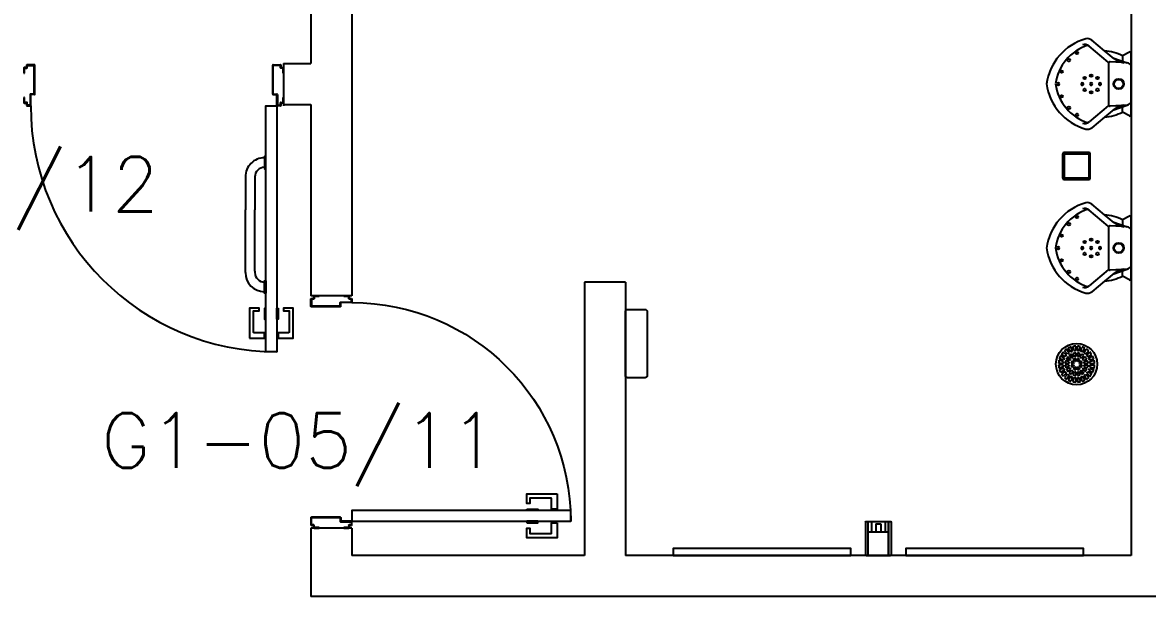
# Model space of a CAD drawing. Header units: millimetres. Extents: x 1887 to 2405, y 1100 to 1335.
# Drawn here: x 2134.855 to 2138.969, y 1239.848 to 1241.948 of the extents above; entities that cross this region are included whole.
import ezdxf

# ---------------------------------------------------------------- set-up
doc = ezdxf.new("R2010")
doc.units = ezdxf.units.MM
doc.linetypes.add('HIDDEN', pattern=[0.375, 0.25, -0.125])
for name, color, linetype in [('AR-ALV', 2, 'Continuous'), ('AR-LOUCAS', 1, 'Continuous'), ('AR-LOUÇAS', 1, 'Continuous'), ('AR-PORTA', 1, 'Continuous'), ('ENDEREÇO', 2, 'Continuous'), ('HE_TIGRECAD', 1, 'Continuous'), ('maçaneta', 1, 'Continuous'), ('mov', 1, 'Continuous'), ('PM-PERFIL U-C', 2, 'Continuous'), ('PM-PUXADOR-V', 1, 'Continuous'), ('pm1', 2, 'Continuous'), ('pm2', 2, 'Continuous'), ('WC-PROJ', 1, 'HIDDEN'), ('WC1', 1, 'Continuous'), ('WC2', 1, 'Continuous')]:
    doc.layers.add(name, color=color, linetype=linetype)
doc.styles.add('UNB1-100', font='simplex.shx', dxfattribs={"height": 0.2})

# ---------------------------------------------------------------- blocks, each defined once
blk = doc.blocks.new('MCTR-01p')
at = {"layer": 'WC1'}
for p, q in [((0.1134, 0), (-0.1134, 0)), ((-0.1169, -0.006), (-0.1028, -0.0318)), ((0.1169, -0.006), (0.1028, -0.0318)), ((-0.1209, -0.0973), (-0.16, -0.1436)), ((0.1209, -0.0973), (0.16, -0.1436))]:
    blk.add_line(p, q, dxfattribs=at)
blk.add_circle((0, -0.0459), 0.019, dxfattribs=at)
for centre, radius, start, end in [((-0.1134, -0.004), 0.00402, 90, 208.6993), ((0.1134, -0.004), 0.00402, 331.3007, 90), ((0.0514, -0.1098), 0.1728, 153.1667, 175.8553), ((-0.0514, -0.1098), 0.1728, 4.1447, 26.8333), ((-0.1408, -0.1598), 0.0251, 139.851, 195.7705), ((0.1408, -0.1598), 0.0251, 344.2295, 40.149), ((0.027, -0.1124), 0.1994, 195.7705, 262.231), ((-0.027, -0.1124), 0.1994, 277.769, 344.2295)]:
    blk.add_arc(centre, radius, start, end, dxfattribs=at)
at = {"layer": 'WC2'}
for p, q in [((-0.1028, -0.0318), (-0.083, -0.0318)), ((-0.0952, -0.0668), (-0.0769, -0.0144)), ((-0.0769, -0.0144), (-0.0814, -0.0774)), ((0.0769, -0.0144), (0.0814, -0.0774)), ((0.0952, -0.0668), (0.0769, -0.0144)), ((0.1028, -0.0318), (0.083, -0.0318)), ((-0.0929, -0.0641), (-0.1209, -0.0973)), ((0.0773, -0.0817), (-0.0773, -0.0817)), ((0.0929, -0.0641), (0.1209, -0.0973)), ((-0.0801, -0.0849), (-0.1388, -0.1544)), ((0.0801, -0.0849), (0.1388, -0.1544))]:
    blk.add_line(p, q, dxfattribs=at)
for centre, radius in [((0, -0.0459), 0.0162), ((-0.0216, -0.1233), 0.00453), ((0.0216, -0.1233), 0.00453), ((-0.0307, -0.1466), 0.00453), ((0.0307, -0.1466), 0.00453), ((-0.1131, -0.1987), 0.00453), ((-0.0216, -0.17), 0.00453), ((0.0216, -0.17), 0.00453), ((0.1131, -0.1987), 0.00453), ((-0.0873, -0.2281), 0.00453), ((0.0873, -0.2281), 0.00453), ((-0.0453, -0.2549), 0.00453), ((0.0453, -0.2549), 0.00453)]:
    blk.add_circle(centre, radius, dxfattribs=at)
for centre, radius, start, end in [((-0.0573, -0.018), 0.02, 115.5204, 169.5817), ((0.0573, -0.018), 0.02, 10.4183, 64.4796), ((-0.1424, -0.0223), 0.0647, 319.851, 355.9846), ((0.1424, -0.0223), 0.0647, 184.0154, 220.149), ((-0.0773, -0.0776), 0.00402, 175.9846, 270), ((-0.0719, -0.0937), 0.012, 89.3581, 133.3239), ((0.0719, -0.0937), 0.012, 46.6761, 90.6419), ((0.0773, -0.0776), 0.00402, 270, 4.0154), ((0, -0.1142), 0.00453, 90, 270), ((0, -0.1142), 0.00453, 270, 90), ((-0.1204, -0.1699), 0.024, 139.851, 200.6324), ((0.024, -0.1042), 0.1746, 198.2723, 262.1141), ((0, -0.1466), 0.00453, 90, 270), ((0, -0.1466), 0.00453, 270, 90), ((-0.024, -0.1042), 0.1746, 277.8859, 341.7277), ((0.1204, -0.1699), 0.024, 339.3676, 40.149), ((0, -0.1791), 0.00453, 90, 270), ((0, -0.1791), 0.00453, 270, 90), ((0.0001, -0.2664), 0.00453, 91.7832, 268.2168), ((-0.0001, -0.2664), 0.00453, 271.7832, 88.2168)]:
    blk.add_arc(centre, radius, start, end, dxfattribs=at)
blk = doc.blocks.new('PM3')
at = {"layer": 'maçaneta'}
for points in [[(0.02, 0.825), (-0.035, 0.825), (-0.035, 0.715), (0, 0.715), (0, 0.725), (-0.02, 0.725), (-0.02, 0.8035, -0.414214), (-0.0185, 0.805), (0.02, 0.805)], [(0.125, 0.825), (0.07, 0.825), (0.07, 0.805), (0.1085, 0.805, -0.414214), (0.11, 0.8035), (0.11, 0.725), (0.09, 0.725), (0.09, 0.715), (0.125, 0.715)]]:
    blk.add_lwpolyline(points, format="xyb", close=True, dxfattribs=at)
for points in [[(0.02, 0.715), (0.02, 0.755), (0.025, 0.755), (0.025, 0.715)], [(0.07, 0.715), (0.07, 0.755), (0.065, 0.755), (0.065, 0.715)]]:
    blk.add_lwpolyline(points, close=True, dxfattribs=at)
at = {"layer": 'mov'}
blk.add_arc((0.025, 0.075), 0.8, 0, 90, dxfattribs=at)
at = {"layer": 'PM-PERFIL U-C'}
for p, q in [((0, 0.045), (0, 0.0635)), ((0.002, 0.045), (0, 0.045)), ((0.0015, 0.065), (0.01, 0.065)), ((0.002, 0.063), (0.002, 0.045)), ((0.0105, 0.063), (0.002, 0.063)), ((0.01, 0.065), (0.01, 0.0735)), ((0.0115, 0.075), (0.0235, 0.075)), ((0.012, 0.073), (0.012, 0.0645)), ((0.023, 0.073), (0.012, 0.073)), ((0.023, 0.0335), (0.023, 0.073)), ((0.025, 0.0735), (0.025, 0.034)), ((0.825, 0.0735), (0.825, 0.034)), ((0.8385, 0.075), (0.8265, 0.075)), ((0.827, 0.073), (0.838, 0.073)), ((0.827, 0.0335), (0.827, 0.073)), ((0.838, 0.073), (0.838, 0.0645)), ((0.8395, 0.063), (0.848, 0.063)), ((0.84, 0.065), (0.84, 0.0735)), ((0.8485, 0.065), (0.84, 0.065)), ((0.848, 0.063), (0.848, 0.045)), ((0.848, 0.045), (0.85, 0.045)), ((0.85, 0.045), (0.85, 0.0635)), ((0.038, 0.032), (0.0245, 0.032)), ((0.0385, 0.034), (0.025, 0.034)), ((0.038, 0.032), (0.038, -0.073)), ((0.04, 0.0325), (0.04, -0.0735)), ((0.81, 0.0325), (0.81, -0.0735)), ((0.8115, 0.034), (0.825, 0.034)), ((0.812, 0.032), (0.8255, 0.032)), ((0.812, 0.032), (0.812, -0.073)), ((0, -0.045), (0.002, -0.045)), ((0, -0.0635), (0, -0.045)), ((0.01, -0.065), (0.0015, -0.065)), ((0.002, -0.045), (0.002, -0.063)), ((0.002, -0.063), (0.0105, -0.063)), ((0.01, -0.0735), (0.01, -0.065)), ((0.0385, -0.075), (0.0115, -0.075)), ((0.012, -0.0645), (0.012, -0.073)), ((0.012, -0.073), (0.038, -0.073)), ((0.8115, -0.075), (0.8385, -0.075)), ((0.838, -0.073), (0.812, -0.073)), ((0.838, -0.0645), (0.838, -0.073)), ((0.848, -0.063), (0.8395, -0.063)), ((0.84, -0.0735), (0.84, -0.065)), ((0.84, -0.065), (0.8485, -0.065)), ((0.85, -0.045), (0.848, -0.045)), ((0.848, -0.045), (0.848, -0.063)), ((0.85, -0.0635), (0.85, -0.045))]:
    blk.add_line(p, q, dxfattribs=at)
for centre, start, end in [((0.0015, 0.0635), 90, 180), ((0.0115, 0.0735), 90, 180), ((0.0105, 0.0645), 270, 0), ((0.0235, 0.0735), 360, 90), ((0.8265, 0.0735), 90, 180), ((0.8395, 0.0645), 180, 270), ((0.8385, 0.0735), 0, 90), ((0.8485, 0.0635), 0, 90), ((0.0245, 0.0335), 180, 270), ((0.0385, 0.0325), 0, 90), ((0.8115, 0.0325), 90, 180), ((0.8255, 0.0335), 270, 0), ((0.0015, -0.0635), 180, 270), ((0.0115, -0.0735), 180, 270), ((0.0105, -0.0645), 0, 90), ((0.0385, -0.0735), 269.9386, 0), ((0.8115, -0.0735), 180, 270.0614), ((0.8395, -0.0645), 90, 180), ((0.8385, -0.0735), 270, 0), ((0.8485, -0.0635), 270, 0)]:
    blk.add_arc(centre, 0.0015, start, end, dxfattribs=at)
at = {"layer": 'pm1'}
blk.add_lwpolyline([(0.065, 0.875), (0.065, 0.075), (0.025, 0.075), (0.025, 0.875)], close=True, dxfattribs=at)
blk = doc.blocks.new('marco-d')
at = {"layer": 'PM-PERFIL U-C'}
for p, q in [((-0.0135, 0), (-0.0015, 0)), ((-0.025, -0.03), (-0.025, -0.0115)), ((-0.023, -0.03), (-0.025, -0.03)), ((-0.0235, -0.01), (-0.015, -0.01)), ((-0.0145, -0.012), (-0.023, -0.012)), ((-0.023, -0.012), (-0.023, -0.03)), ((-0.015, -0.01), (-0.015, -0.0015)), ((-0.002, -0.002), (-0.013, -0.002)), ((-0.013, -0.002), (-0.013, -0.0105)), ((-0.002, -0.0415), (-0.002, -0.002)), ((0, -0.0015), (0, -0.041)), ((0.0135, -0.041), (0, -0.041)), ((0.013, -0.043), (-0.0005, -0.043)), ((0.013, -0.043), (0.013, -0.148)), ((0.015, -0.0425), (0.015, -0.1485)), ((-0.025, -0.1385), (-0.025, -0.12)), ((-0.025, -0.12), (-0.023, -0.12)), ((-0.023, -0.12), (-0.023, -0.138)), ((-0.015, -0.14), (-0.0235, -0.14)), ((-0.023, -0.138), (-0.0145, -0.138)), ((-0.015, -0.1485), (-0.015, -0.14)), ((0.0135, -0.15), (-0.0135, -0.15)), ((-0.013, -0.1395), (-0.013, -0.148)), ((-0.013, -0.148), (0.013, -0.148))]:
    blk.add_line(p, q, dxfattribs=at)
for centre, start, end in [((-0.0135, -0.0015), 90, 180), ((-0.0015, -0.0015), 360, 90), ((-0.0235, -0.0115), 90, 180), ((-0.0145, -0.0105), 270, 0), ((0.0135, -0.0425), 0, 90), ((-0.0005, -0.0415), 180, 270), ((-0.0235, -0.1385), 180, 270), ((-0.0135, -0.1485), 180, 270), ((-0.0145, -0.1395), 0, 90), ((0.0135, -0.1485), 269.9386, 0)]:
    blk.add_arc(centre, 0.0015, start, end, dxfattribs=at)
blk = doc.blocks.new('marco-e')
at = {"layer": 'PM-PERFIL U-C'}
for p, q in [((-0.0135, -0.041), (0, -0.041)), ((0, -0.0015), (0, -0.041)), ((0.0135, 0), (0.0015, 0)), ((0.002, -0.0415), (0.002, -0.002)), ((0.002, -0.002), (0.013, -0.002)), ((0.013, -0.002), (0.013, -0.0105)), ((0.0145, -0.012), (0.023, -0.012)), ((0.015, -0.01), (0.015, -0.0015)), ((0.0235, -0.01), (0.015, -0.01)), ((0.023, -0.012), (0.023, -0.03)), ((0.023, -0.03), (0.025, -0.03)), ((0.025, -0.03), (0.025, -0.0115)), ((-0.015, -0.0425), (-0.015, -0.1485)), ((-0.013, -0.043), (0.0005, -0.043)), ((-0.013, -0.043), (-0.013, -0.148)), ((0.025, -0.12), (0.023, -0.12)), ((0.023, -0.12), (0.023, -0.138)), ((0.025, -0.1385), (0.025, -0.12)), ((-0.0135, -0.15), (0.0135, -0.15)), ((0.013, -0.148), (-0.013, -0.148)), ((0.013, -0.1395), (0.013, -0.148)), ((0.023, -0.138), (0.0145, -0.138)), ((0.015, -0.14), (0.0235, -0.14)), ((0.015, -0.1485), (0.015, -0.14))]:
    blk.add_line(p, q, dxfattribs=at)
for centre, start, end in [((-0.0135, -0.0425), 90, 180), ((0.0015, -0.0015), 90, 180), ((0.0145, -0.0105), 180, 270), ((0.0135, -0.0015), 0, 90), ((0.0235, -0.0115), 0, 90), ((0.0005, -0.0415), 270, 0), ((-0.0135, -0.1485), 180, 270.0614), ((0.0145, -0.1395), 90, 180), ((0.0135, -0.1485), 270, 0), ((0.0235, -0.1385), 270, 0)]:
    blk.add_arc(centre, 0.0015, start, end, dxfattribs=at)
blk = doc.blocks.new('PM4')
at = {"layer": 'maçaneta'}
for points in [[(0.02, 1), (-0.035, 1), (-0.035, 0.89), (0, 0.89), (0, 0.9), (-0.02, 0.9), (-0.02, 0.9785, -0.414214), (-0.0185, 0.98), (0.02, 0.98)], [(0.125, 1), (0.07, 1), (0.07, 0.98), (0.1085, 0.98, -0.414214), (0.11, 0.9785), (0.11, 0.9), (0.09, 0.9), (0.09, 0.89), (0.125, 0.89)]]:
    blk.add_lwpolyline(points, format="xyb", close=True, dxfattribs=at)
for points in [[(0.02, 0.89), (0.02, 0.93), (0.025, 0.93), (0.025, 0.89)], [(0.07, 0.89), (0.07, 0.93), (0.065, 0.93), (0.065, 0.89)]]:
    blk.add_lwpolyline(points, close=True, dxfattribs=at)
at = {"layer": 'mov'}
blk.add_arc((0.025, 0.15), 0.9, 0, 90, dxfattribs=at)
at = {"layer": 'PM-PUXADOR-V'}
for p, q in [((0.105, 0.755), (0.105, 0.53)), ((0.14, 0.76), (0.14, 0.755)), ((0.14, 0.755), (0.14, 0.53)), ((0.105, 0.415), (0.105, 0.53)), ((0.14, 0.415), (0.14, 0.53)), ((0.105, 0.41), (0.105, 0.415)), ((0.14, 0.41), (0.14, 0.415))]:
    blk.add_line(p, q, dxfattribs=at)
for points in [[(0.065, 0.835), (0.07, 0.835), (0.07, 0.79), (0.065, 0.79)], [(0.065, 0.335), (0.07, 0.335), (0.07, 0.38), (0.065, 0.38)]]:
    blk.add_lwpolyline(points, close=True, dxfattribs=at)
blk.add_lwpolyline([(0.105, 0.755), (0.105, 0.76, 0.414214), (0.07, 0.795)], format="xyb", dxfattribs=at)
for centre, radius, start, end in [((0.07, 0.76), 0.07, 0, 90), ((0.07, 0.41), 0.035, 270, 0), ((0.07, 0.41), 0.07, 270, 0)]:
    blk.add_arc(centre, radius, start, end, dxfattribs=at)
at = {"layer": 'pm2'}
blk.add_lwpolyline([(0.065, 1.05), (0.065, 0.15), (0.025, 0.15), (0.025, 1.05)], close=True, dxfattribs=at)
at = {"layer": 'pm1'}
for name, p in [('marco-d', (0.025, 0.15)), ('marco-e', (0.925, 0.15))]:
    blk.add_blockref(name, p, dxfattribs=at)
blk = doc.blocks.new('TLHR-01p')
at = {"layer": 'WC1', "color": 1}
blk.add_lwpolyline([(-0.117, 0.08), (0.117, 0.08, -0.414214), (0.125, 0.072), (0.125, 0.008, -0.414214), (0.117, 0), (-0.117, 0, -0.414214), (-0.125, 0.008), (-0.125, 0.072, -0.414214)], format="xyb", close=True, dxfattribs=at)
blk = doc.blocks.new('SBSPRAY-P')
at = {"layer": 'WC1', "color": 1}
for p, q in [((-0.0444, 0), (0.0444, 0)), ((-0.0469, -0.122), (-0.0469, -0.0025)), ((-0.0376, -0.0025), (-0.0376, -0.122)), ((0.0376, -0.122), (0.0376, -0.0025)), ((0.0376, -0.0025), (0.0376, -0.122)), ((0.0469, -0.122), (0.0469, -0.0025)), ((-0.0376, -0.0861), (0.0376, -0.0861)), ((-0.0444, -0.1245), (0.0444, -0.1245))]:
    blk.add_line(p, q, dxfattribs=at)
for centre, start, end in [((-0.0444, -0.0025), 90, 180), ((0.0444, -0.0025), 0, 90), ((-0.0351, -0.0025), 90, 180), ((0.0351, -0.0025), 0, 90), ((-0.0444, -0.122), 180, 270), ((-0.0351, -0.122), 180, 270), ((0.0351, -0.122), 270, 360), ((0.0444, -0.122), 270, 0)]:
    blk.add_arc(centre, 0.0025, start, end, dxfattribs=at)
at = {"layer": 'WC2', "color": 1}
for p, q in [((-0.0247, -0.1245), (-0.0247, -0.0861)), ((-0.0096, -0.1161), (-0.0096, -0.0861)), ((-0.0096, -0.1161), (0.0096, -0.1161)), ((0.0096, -0.1161), (0.0096, -0.0861)), ((0.0247, -0.1245), (0.0247, -0.0861))]:
    blk.add_line(p, q, dxfattribs=at)
blk = doc.blocks.new('caixasifon')
at = {"layer": 'HE_TIGRECAD', "color": 1}
for p, q in [((-0.0371, 0.0328), (-0.0486, 0.0444)), ((-0.0328, 0.0371), (-0.0444, 0.0486)), ((-0.0273, 0.0413), (-0.0355, 0.0554)), ((-0.0221, 0.0443), (-0.0303, 0.0584)), ((-0.0157, 0.0469), (-0.0199, 0.0627)), ((-0.0099, 0.0485), (-0.0141, 0.0643)), ((-0.003, 0.0494), (-0.003, 0.0657)), ((-0.003, 0.0283), (-0.003, 0.0414)), ((0.003, 0.0494), (0.003, 0.0657)), ((0.003, 0.0283), (0.003, 0.0414)), ((0.0099, 0.0485), (0.0141, 0.0643)), ((0.0157, 0.0469), (0.0199, 0.0627)), ((0.0221, 0.0443), (0.0303, 0.0584)), ((0.0273, 0.0413), (0.0355, 0.0554)), ((0.0328, 0.0371), (0.0444, 0.0486)), ((0.0371, 0.0328), (0.0486, 0.0444)), ((-0.0494, 0.003), (-0.0657, 0.003)), ((-0.0485, 0.0099), (-0.0643, 0.0141)), ((-0.0469, 0.0157), (-0.0627, 0.0199)), ((-0.0443, 0.0221), (-0.0584, 0.0303)), ((-0.0413, 0.0273), (-0.0554, 0.0355)), ((-0.0283, 0.003), (-0.0414, 0.003)), ((-0.0273, 0.0081), (-0.0394, 0.0131)), ((-0.025, 0.0136), (-0.0371, 0.0186)), ((-0.0222, 0.0179), (-0.0314, 0.0271)), ((-0.0179, 0.0222), (-0.0271, 0.0314)), ((-0.0106, 0.003), (-0.0203, 0.003)), ((-0.0136, 0.025), (-0.0186, 0.0371)), ((-0.0096, 0.0054), (-0.0165, 0.0122)), ((-0.0081, 0.0273), (-0.0131, 0.0394)), ((-0.0054, 0.0096), (-0.0122, 0.0165)), ((-0.003, 0.0106), (-0.003, 0.0203)), ((0.003, 0.0106), (0.003, 0.0203)), ((0.0054, 0.0096), (0.0122, 0.0165)), ((0.0081, 0.0273), (0.0131, 0.0394)), ((0.0096, 0.0054), (0.0165, 0.0122)), ((0.0106, 0.003), (0.0203, 0.003)), ((0.0136, 0.025), (0.0186, 0.0371)), ((0.0179, 0.0222), (0.0271, 0.0314)), ((0.0222, 0.0179), (0.0314, 0.0271)), ((0.025, 0.0136), (0.0371, 0.0186)), ((0.0273, 0.0081), (0.0394, 0.0131)), ((0.0283, 0.003), (0.0414, 0.003)), ((0.0413, 0.0273), (0.0554, 0.0355)), ((0.0443, 0.0221), (0.0584, 0.0303)), ((0.0469, 0.0157), (0.0627, 0.0199)), ((0.0485, 0.0099), (0.0643, 0.0141)), ((0.0494, 0.003), (0.0657, 0.003)), ((-0.0494, -0.003), (-0.0657, -0.003)), ((-0.0485, -0.0099), (-0.0643, -0.0141)), ((-0.0469, -0.0157), (-0.0627, -0.0199)), ((-0.0443, -0.0221), (-0.0584, -0.0303)), ((-0.0413, -0.0273), (-0.0554, -0.0355)), ((-0.0371, -0.0328), (-0.0486, -0.0444)), ((-0.0328, -0.0371), (-0.0444, -0.0486)), ((-0.0283, -0.003), (-0.0414, -0.003)), ((-0.0273, -0.0081), (-0.0394, -0.0131)), ((-0.025, -0.0136), (-0.0371, -0.0186)), ((-0.0222, -0.0179), (-0.0314, -0.0271)), ((-0.0179, -0.0222), (-0.0271, -0.0314)), ((-0.0106, -0.003), (-0.0203, -0.003)), ((-0.0136, -0.025), (-0.0186, -0.0371)), ((-0.0096, -0.0054), (-0.0165, -0.0122)), ((-0.0081, -0.0273), (-0.0131, -0.0394)), ((-0.0054, -0.0096), (-0.0122, -0.0165)), ((-0.003, -0.0106), (-0.003, -0.0203)), ((-0.003, -0.0283), (-0.003, -0.0414)), ((0.003, -0.0106), (0.003, -0.0203)), ((0.003, -0.0283), (0.003, -0.0414)), ((0.0054, -0.0096), (0.0122, -0.0165)), ((0.0081, -0.0273), (0.0131, -0.0394)), ((0.0096, -0.0054), (0.0165, -0.0122)), ((0.0106, -0.003), (0.0203, -0.003)), ((0.0136, -0.025), (0.0186, -0.0371)), ((0.0179, -0.0222), (0.0271, -0.0314)), ((0.0222, -0.0179), (0.0314, -0.0271)), ((0.025, -0.0136), (0.0371, -0.0186)), ((0.0273, -0.0081), (0.0394, -0.0131)), ((0.0283, -0.003), (0.0414, -0.003)), ((0.0328, -0.0371), (0.0444, -0.0486)), ((0.0371, -0.0328), (0.0486, -0.0444)), ((0.0413, -0.0273), (0.0554, -0.0355)), ((0.0443, -0.0221), (0.0584, -0.0303)), ((0.0469, -0.0157), (0.0627, -0.0199)), ((0.0485, -0.0099), (0.0643, -0.0141)), ((0.0494, -0.003), (0.0657, -0.003)), ((-0.0273, -0.0413), (-0.0355, -0.0554)), ((-0.0221, -0.0443), (-0.0303, -0.0584)), ((-0.0157, -0.0469), (-0.0199, -0.0627)), ((-0.0099, -0.0485), (-0.0141, -0.0643)), ((-0.003, -0.0494), (-0.003, -0.0657)), ((0.003, -0.0494), (0.003, -0.0657)), ((0.0099, -0.0485), (0.0141, -0.0643)), ((0.0157, -0.0469), (0.0199, -0.0627)), ((0.0221, -0.0443), (0.0303, -0.0584)), ((0.0273, -0.0413), (0.0355, -0.0554))]:
    blk.add_line(p, q, dxfattribs=at)
blk.add_circle((0, 0), 0.0755, dxfattribs=at)
for radius, start, end in [(0.0658, 137.6132, 147.3868), (0.0658, 122.6132, 132.3868), (0.0495, 123.4746, 131.5254), (0.0658, 107.6132, 117.3868), (0.0495, 108.4746, 116.5254), (0.0658, 92.6132, 102.3868), (0.0415, 94.1455, 108.3545), (0.0495, 93.4746, 101.5254), (0.0658, 77.6132, 87.3868), (0.0495, 78.4746, 86.5254), (0.0415, 71.6455, 85.8545), (0.0495, 63.4746, 71.5254), (0.0658, 62.6132, 72.3868), (0.0495, 48.4746, 56.5254), (0.0658, 47.6132, 57.3868), (0.0658, 32.6132, 42.3868), (0.0658, 167.6132, 177.3868), (0.0658, 152.6132, 162.3868), (0.0495, 168.4746, 176.5254), (0.0495, 153.4746, 161.5254), (0.0415, 161.6455, 175.8545), (0.0495, 138.4746, 146.5254), (0.0415, 139.1455, 153.3545), (0.0285, 163.5423, 173.9577), (0.0415, 116.6455, 130.8545), (0.0285, 141.0423, 151.4577), (0.0205, 143.415, 171.585), (0.0285, 118.5423, 128.9577), (0.0205, 98.415, 126.585), (0.011, 150.8266, 164.1734), (0.0285, 96.0423, 106.4577), (0.011, 105.8266, 119.1734), (0.0285, 73.5423, 83.9577), (0.0205, 53.415, 81.585), (0.011, 60.8266, 74.1734), (0.011, 15.8266, 29.1734), (0.0285, 51.0423, 61.4577), (0.0205, 8.415, 36.585), (0.0415, 49.1455, 63.3545), (0.0285, 28.5423, 38.9577), (0.0285, 6.0423, 16.4577), (0.0415, 26.6455, 40.8545), (0.0495, 33.4746, 41.5254), (0.0415, 4.1455, 18.3545), (0.0495, 18.4746, 26.5254), (0.0495, 3.4746, 11.5254), (0.0658, 17.6132, 27.3868), (0.0658, 2.6132, 12.3868), (0.0658, 182.6132, 192.3868), (0.0658, 197.6132, 207.3868), (0.0658, 212.6132, 222.3868), (0.0495, 183.4746, 191.5254), (0.0495, 198.4746, 206.5254), (0.0415, 184.1455, 198.3545), (0.0495, 213.4746, 221.5254), (0.0415, 206.6455, 220.8545), (0.0495, 228.4746, 236.5254), (0.0285, 186.0423, 196.4577), (0.0415, 229.1455, 243.3545), (0.0285, 208.5423, 218.9577), (0.0205, 188.415, 216.585), (0.0285, 231.0423, 241.4577), (0.0415, 251.6455, 265.8545), (0.0205, 233.415, 261.585), (0.011, 195.8266, 209.1734), (0.0285, 253.5423, 263.9577), (0.011, 240.8266, 254.1734), (0.011, 285.8266, 299.1734), (0.0205, 278.415, 306.585), (0.0285, 276.0423, 286.4577), (0.0415, 274.1455, 288.3545), (0.011, 330.8266, 344.1734), (0.0285, 298.5423, 308.9577), (0.0205, 323.415, 351.585), (0.0415, 296.6455, 310.8545), (0.0285, 321.0423, 331.4577), (0.0285, 343.5423, 353.9577), (0.0495, 303.4746, 311.5254), (0.0415, 319.1455, 333.3545), (0.0495, 318.4746, 326.5254), (0.0415, 341.6455, 355.8545), (0.0495, 333.4746, 341.5254), (0.0495, 348.4746, 356.5254), (0.0658, 317.6132, 327.3868), (0.0658, 332.6132, 342.3868), (0.0658, 347.6132, 357.3868), (0.0658, 227.6132, 237.3868), (0.0658, 242.6132, 252.3868), (0.0495, 243.4746, 251.5254), (0.0658, 257.6132, 267.3868), (0.0495, 258.4746, 266.5254), (0.0495, 273.4746, 281.5254), (0.0658, 272.6132, 282.3868), (0.0495, 288.4746, 296.5254), (0.0658, 287.6132, 297.3868), (0.0658, 302.6132, 312.3868)]:
    blk.add_arc((0, 0), radius, start, end, dxfattribs=at)
blk = doc.blocks.new('ralomic')
at = {"layer": 'HE_TIGRECAD', "color": 1}
for p, q in [((-0.0499, 0.005), (-0.0499, 0.0948)), ((-0.0474, 0.006), (-0.0474, 0.0938)), ((-0.0471, 0.09165), (-0.0471, 0.00345)), ((0.0449, 0.0998), (-0.0449, 0.0998)), ((-0.04475, 0.09215), (-0.04475, 0.00765)), ((-0.0441, 0.09465), (0.0441, 0.09465)), ((0.0439, 0.0973), (-0.0439, 0.0973)), ((0.04225, 0.09465), (-0.04225, 0.09465)), ((0.04475, 0.09215), (0.04475, 0.00765)), ((0.0471, 0.09165), (0.0471, 0.00345)), ((0.0474, 0.006), (0.0474, 0.0938)), ((0.0499, 0.005), (0.0499, 0.0948)), ((0.0449, 0), (-0.0449, 0)), ((-0.0441, 0.00045), (0.0441, 0.00045)), ((0.0439, 0.0025), (-0.0439, 0.0025)), ((0.04225, 0.00515), (-0.04225, 0.00515))]:
    blk.add_line(p, q, dxfattribs=at)
for centre, radius, start, end in [((-0.0449, 0.0948), 0.005, 90, 180), ((-0.0439, 0.0938), 0.0035, 90, 180), ((-0.0441, 0.09165), 0.003, 90, 180), ((-0.04225, 0.09215), 0.0025, 90, 180), ((0.04225, 0.09215), 0.0025, 0, 90), ((0.0439, 0.0938), 0.0035, 0, 90), ((0.0441, 0.09165), 0.003, 0, 90), ((0.0449, 0.0948), 0.005, 0, 90), ((-0.0449, 0.005), 0.005, 180, 270), ((-0.0439, 0.006), 0.0035, 180, 270), ((-0.0441, 0.00345), 0.003, 180, 270), ((-0.04225, 0.00765), 0.0025, 180, 270), ((0.04225, 0.00765), 0.0025, 270, 0), ((0.0439, 0.006), 0.0035, 270, 0), ((0.0441, 0.00345), 0.003, 270, 0), ((0.0449, 0.005), 0.005, 270, 0)]:
    blk.add_arc(centre, radius, start, end, dxfattribs=at)

msp = doc.modelspace()

# ---------------------------------------------------------------- linework, layer by layer
at = {"layer": 'AR-ALV'}
for p, q in [((2135.9097, 1243.4485), (2135.9097, 1241.7985)), ((2136.0597, 1243.4485), (2136.0597, 1240.9485)), ((2138.9097, 1243.4485), (2138.9097, 1239.9985)), ((2135.8097, 1241.7985), (2135.9097, 1241.7985)), ((2135.8097, 1241.7985), (2135.8097, 1241.6436)), ((2135.8097, 1241.6485), (2135.9097, 1241.6485)), ((2135.9097, 1241.6485), (2135.9097, 1240.9485)), ((2136.9097, 1240.9985), (2136.9097, 1239.9985)), ((2137.0597, 1240.9985), (2136.9097, 1240.9985)), ((2137.0597, 1240.9985), (2137.0597, 1239.9985)), ((2136.0597, 1240.9485), (2135.9097, 1240.9485)), ((2136.0597, 1240.0985), (2135.9097, 1240.0985)), ((2135.9097, 1240.0985), (2135.9097, 1239.8485)), ((2136.0597, 1240.0985), (2136.0597, 1239.9985)), ((2136.9097, 1239.9985), (2136.0597, 1239.9985)), ((2138.9097, 1239.9985), (2137.0597, 1239.9985)), ((2140.3597, 1239.8485), (2135.9097, 1239.8485))]:
    msp.add_line(p, q, dxfattribs=at)
at = {"layer": 'WC2'}
for points in [[(2137.2347, 1239.9985), (2137.8847, 1239.9985), (2137.8847, 1240.0235), (2137.2347, 1240.0235)], [(2138.0847, 1239.9985), (2138.7347, 1239.9985), (2138.7347, 1240.0235), (2138.0847, 1240.0235)]]:
    msp.add_lwpolyline(points, close=True, dxfattribs=at)

# ---------------------------------------------------------------- block references
at = {"layer": 'AR-LOUCAS', "rotation": 270}
msp.add_blockref('TLHR-01p', (2137.0597, 1240.7735), dxfattribs=at)
at = {"layer": 'AR-LOUCAS', "xscale": -1, "rotation": 180}
msp.add_blockref('SBSPRAY-P', (2137.9847, 1239.9985), dxfattribs=at)
at = {"layer": 'AR-LOUÇAS', "rotation": 270}
for p in [(2138.9097, 1241.7235), (2138.9097, 1241.1235)]:
    msp.add_blockref('MCTR-01p', p, dxfattribs=at)
at = {"layer": 'AR-PORTA', "rotation": 180}
msp.add_blockref('PM4', (2135.8097, 1241.7936), dxfattribs=at)
at = {"layer": 'AR-PORTA', "xscale": -1, "rotation": 270}
msp.add_blockref('PM3', (2135.9847, 1240.0985), dxfattribs=at)
at = {"layer": 'WC-PROJ'}
for name, p in [('ralomic', (2138.7097, 1241.3736)), ('caixasifon', (2138.7097, 1240.6985))]:
    msp.add_blockref(name, p, dxfattribs=at)

# ---------------------------------------------------------------- texts
at = {"layer": 'ENDEREÇO', "style": 'UNB1-100'}
for s, p in [('G1-05/12', (2133.9047, 1241.2566)), ('G1-05/11', (2135.1428, 1240.3194))]:
    msp.add_text(s, height=0.2, dxfattribs=at).set_placement(p)

doc.saveas('drawing.dxf')
